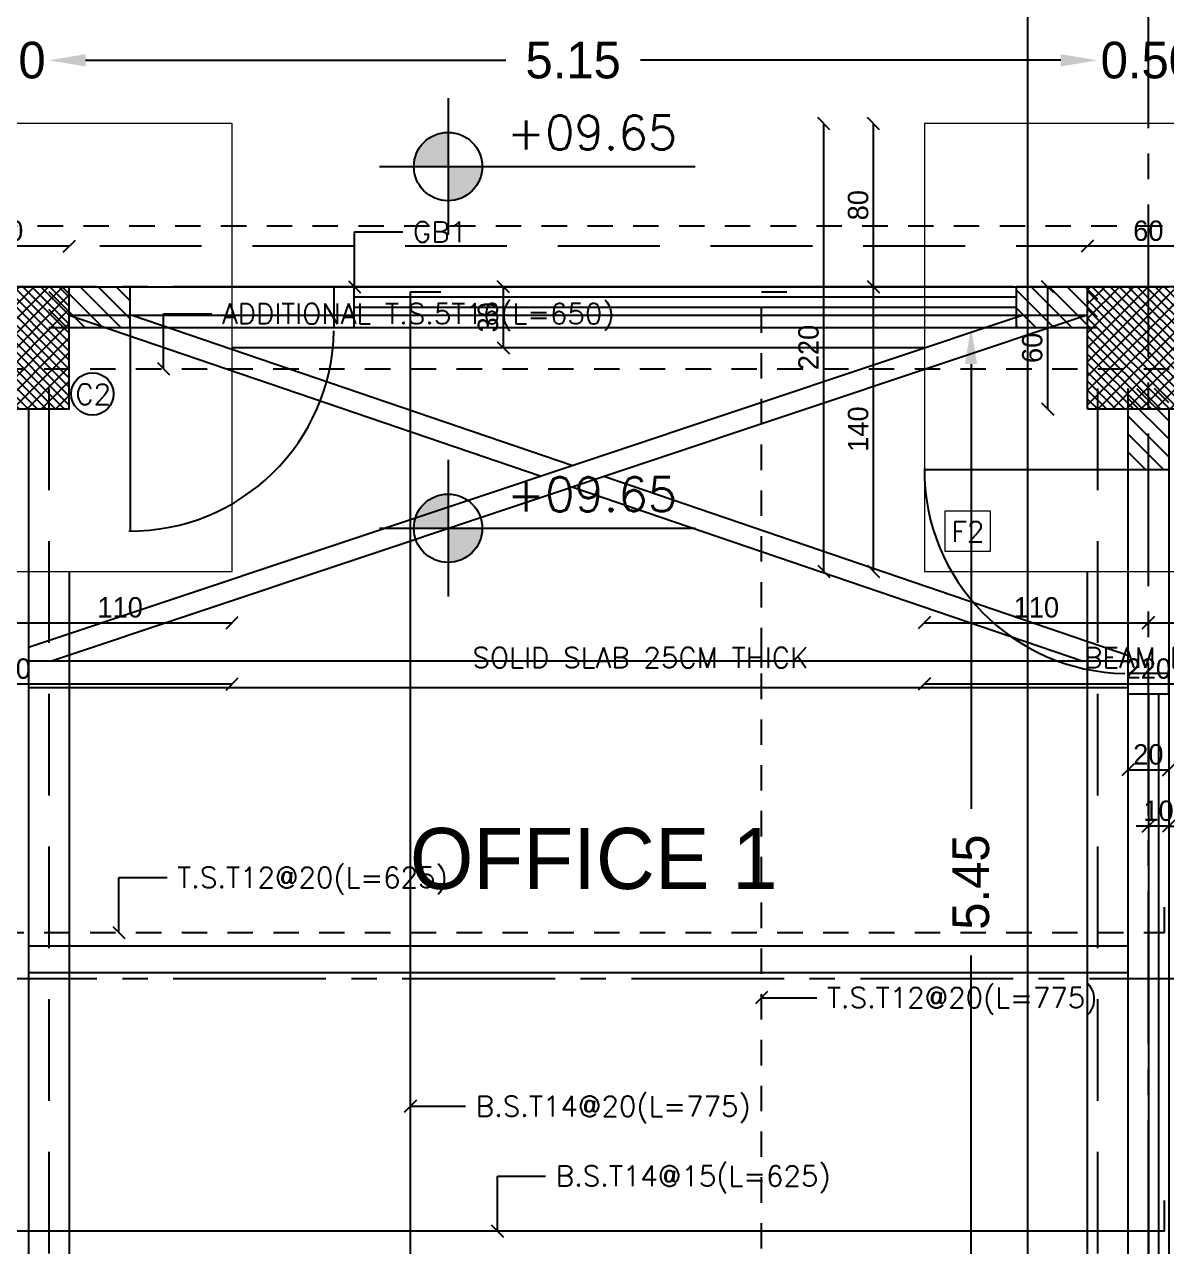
# Model space of a CAD drawing. Header units: metres. Extents: x -353217 to -351774, y -68080 to -67552.
# Drawn here: x -352357.73 to -352352.12, y -67870.43 to -67864.43 of the extents above; entities that cross this region are included whole.
import ezdxf

# ---------------------------------------------------------------- set-up
doc = ezdxf.new("R2010")
doc.units = ezdxf.units.M
doc.header["$MEASUREMENT"] = 0
doc.header["$PDMODE"] = 2
doc.header["$PDSIZE"] = -0.6
for name, pattern in [('CENTER2', [1.125, 0.75, -0.125, 0.125, -0.125]), ('DASHED', [0.75, 0.5, -0.25]), ('HIDDEN2', [0.1875, 0.125, -0.0625])]:
    doc.linetypes.add(name, pattern=pattern)
for name, color, linetype in [('A-dim', 4, 'Continuous'), ('A-HATCH', 9, 'Continuous'), ('A-levels', 4, 'Continuous'), ('A-TEXT', 6, 'Continuous'), ('A-walls', 5, 'Continuous'), ('axe', 9, 'HIDDEN2'), ('gate', 4, 'Continuous'), ('proj', 2, 'DASHED'), ('Str-Axes', 8, 'Continuous'), ('str-columns', 3, 'Continuous'), ('str-frame', 1, 'Continuous'), ('str-ground-beams', 3, 'Continuous'), ('str-slab', 5, 'Continuous')]:
    doc.layers.add(name, color=color, linetype=linetype)
doc.layers.add('str-footings', color=5, linetype='Continuous', lineweight=5)
doc.styles.add('ROMANS', font='romans', dxfattribs={"height": 0.4})
doc.dimstyles.get("Standard").update_dxf_attribs({"dimtxt": 0.18, "dimasz": 0.18, "dimexe": 0.18, "dimexo": 0.0625, "dimgap": 0.09, "dimtad": 0, "dimzin": 0, "dimdsep": 46, "dimtxsty": 'Standard', "dimcen": 0.09, "dimse1": 1, "dimse2": 1, "dimadec": 0, "dimazin": 0, "dimtfac": 1, "dimtix": 1, "dimtofl": 0, "dimtmove": 0, "dimatfit": 3, "dimfxl": 1, "dimtolj": 1, "dimtzin": 0, "dimarcsym": 0})
doc.dimstyles.new('structure', dxfattribs={"dimtxt": 0.1, "dimasz": 0.06, "dimexe": 0.18, "dimexo": 1, "dimgap": 0.025, "dimtad": 1, "dimdec": 1, "dimlfac": 100, "dimrnd": 0.5, "dimdsep": 46, "dimtxsty": 'Standard', "dimblk1": 'OBLIQUE', "dimblk2": 'OBLIQUE', "dimsah": 1, "dimcen": 0.009, "dimse1": 1, "dimse2": 1, "dimclrd": 4, "dimclre": 9, "dimclrt": 1, "dimadec": 0, "dimazin": 0, "dimtfac": 0.066667, "dimtdec": 1, "dimtix": 1, "dimtmove": 2, "dimatfit": 3, "dimldrblk": 'OBLIQUE', "dimfxl": 0.18, "dimtolj": 1, "dimarcsym": 0})

# ---------------------------------------------------------------- blocks, each defined once
blk = doc.blocks.new('planlev')
h = blk.add_hatch(color=256)
h.paths.add_polyline_path([(0, 0.2, 0.414214), (-0.2, 0), (0, 0)])
h.paths.add_polyline_path([(0.2, 0), (0, 0), (0, -0.2, 0.414214)])
for p, q in [((0, 0.4), (0, -0.4)), ((-0.4, 0), (1.4446, 0))]:
    blk.add_line(p, q)
blk.add_circle((0, 0), 0.2)
at = {"style": 'ROMANS'}
for tag, p in [('LEVEL-NOTATION', (0.3451, 0.0986)), ('FINISH', (0.3451, -0.3014))]:
    blk.add_attdef(tag, p, '', height=0.2, dxfattribs=at)
blk = doc.blocks.new('*D432')
at = {"layer": 'A-dim', "color": 0, "lineweight": -2, "transparency": 16777216}
for p, q in [((-352358.2919, -67864.6036), (-352358.4719, -67864.6036)), ((-352357.4319, -67864.6036), (-352357.2519, -67864.6036))]:
    blk.add_line(p, q, dxfattribs=at)
at = {"layer": 'A-dim', "color": 0, "transparency": 16777216}
for points in [[(-352358.2919, -67864.5736), (-352358.2919, -67864.6336), (-352358.1119, -67864.6036)], [(-352357.4319, -67864.5736), (-352357.4319, -67864.6336), (-352357.6119, -67864.6036)]]:
    blk.add_solid(points, dxfattribs=at)
at = {"layer": 'Defpoints', "color": 0, "transparency": 16777216}
for p in [(-352357.6119, -67864.6036), (-352358.1119, -67865.7164), (-352357.6119, -67865.7164)]:
    blk.add_point(p, dxfattribs=at)
at = {"layer": 'A-dim', "color": 0, "transparency": 16777216, "insert": (-352357.8619, -67864.6036), "char_height": 0.18, "attachment_point": 5}
blk.add_mtext('\\A1;0.50', dxfattribs=at)
blk = doc.blocks.new('*D433')
at = {"layer": 'A-dim', "color": 0, "lineweight": -2, "transparency": 16777216}
for p, q in [((-352357.4319, -67864.6036), (-352355.3669, -67864.6036)), ((-352352.6419, -67864.6036), (-352354.7069, -67864.6036))]:
    blk.add_line(p, q, dxfattribs=at)
at = {"layer": 'A-dim', "color": 0, "transparency": 16777216}
for points in [[(-352357.4319, -67864.5736), (-352357.4319, -67864.6336), (-352357.6119, -67864.6036)], [(-352352.6419, -67864.5736), (-352352.6419, -67864.6336), (-352352.4619, -67864.6036)]]:
    blk.add_solid(points, dxfattribs=at)
at = {"layer": 'Defpoints', "color": 0, "transparency": 16777216}
for p in [(-352352.4619, -67864.6036), (-352357.6119, -67865.7164), (-352352.4619, -67865.7164)]:
    blk.add_point(p, dxfattribs=at)
at = {"layer": 'A-dim', "color": 0, "transparency": 16777216, "insert": (-352355.0369, -67864.6036), "char_height": 0.18, "attachment_point": 5}
blk.add_mtext('\\A1;5.15', dxfattribs=at)
blk = doc.blocks.new('*D434')
at = {"layer": 'A-dim', "color": 0, "lineweight": -2, "transparency": 16777216}
for p, q in [((-352352.6419, -67864.6036), (-352352.8219, -67864.6036)), ((-352351.7819, -67864.6036), (-352351.6019, -67864.6036))]:
    blk.add_line(p, q, dxfattribs=at)
at = {"layer": 'A-dim', "color": 0, "transparency": 16777216}
for points in [[(-352352.6419, -67864.5736), (-352352.6419, -67864.6336), (-352352.4619, -67864.6036)], [(-352351.7819, -67864.5736), (-352351.7819, -67864.6336), (-352351.9619, -67864.6036)]]:
    blk.add_solid(points, dxfattribs=at)
at = {"layer": 'Defpoints', "color": 0, "transparency": 16777216}
for p in [(-352351.9619, -67864.6036), (-352352.4619, -67865.7164), (-352351.9619, -67865.7164)]:
    blk.add_point(p, dxfattribs=at)
at = {"layer": 'A-dim', "color": 0, "transparency": 16777216, "insert": (-352352.2119, -67864.6036), "char_height": 0.18, "attachment_point": 5}
blk.add_mtext('\\A1;0.50', dxfattribs=at)
blk = doc.blocks.new('*D450')
at = {"layer": 'A-dim', "color": 0, "lineweight": -2, "transparency": 16777216}
for p, q in [((-352353.0828, -67866.0964), (-352353.0828, -67868.2814)), ((-352353.0828, -67871.1864), (-352353.0828, -67869.0014))]:
    blk.add_line(p, q, dxfattribs=at)
at = {"layer": 'A-dim', "color": 0, "transparency": 16777216}
for points in [[(-352353.1128, -67866.0964), (-352353.0528, -67866.0964), (-352353.0828, -67865.9164)], [(-352353.1128, -67871.1864), (-352353.0528, -67871.1864), (-352353.0828, -67871.3664)]]:
    blk.add_solid(points, dxfattribs=at)
at = {"layer": 'Defpoints', "color": 0, "transparency": 16777216}
for p in [(-352352.4619, -67865.9164), (-352353.0828, -67871.3664), (-352352.3119, -67871.3664)]:
    blk.add_point(p, dxfattribs=at)
at = {"layer": 'A-dim', "color": 0, "transparency": 16777216, "insert": (-352353.0828, -67868.6414), "char_height": 0.18, "attachment_point": 5, "rotation": 90}
blk.add_mtext('\\A1;5.45', dxfattribs=at)
blk = doc.blocks.new('_Oblique')
at = {"color": 0, "linetype": 'ByBlock', "lineweight": -2}
blk.add_line((-0.5, -0.5), (0.5, 0.5), dxfattribs=at)
blk = doc.blocks.new('*D608')
at = {"layer": 'Defpoints', "color": 0, "transparency": 16777216}
for p in [(-352355.38, -67865.7164), (-352355.38, -67866.0164), (-352355.38, -67866.0164)]:
    blk.add_point(p, dxfattribs=at)
at = {"layer": 'str-ground-beams', "color": 4, "lineweight": -2, "transparency": 16777216}
blk.add_line((-352355.38, -67865.7164), (-352355.38, -67866.0164), dxfattribs=at)
at = {"layer": 'str-ground-beams', "color": 4, "lineweight": -2, "transparency": 16777216, "xscale": 0.06, "yscale": 0.06, "zscale": 0.06}
for p, rotation in [((-352355.38, -67865.7164), 90), ((-352355.38, -67866.0164), 270)]:
    blk.add_blockref('_Oblique', p, dxfattribs=dict(at, rotation=rotation))
at = {"layer": 'str-ground-beams', "color": 1, "transparency": 16777216, "insert": (-352355.455, -67865.8664), "char_height": 0.1, "attachment_point": 5, "rotation": 90}
blk.add_mtext('\\A1;30', dxfattribs=at)
blk = doc.blocks.new('*D653')
at = {"layer": 'Defpoints', "color": 0, "transparency": 16777216}
for p in [(-352352.5119, -67865.5165), (-352352.5119, -67865.7164), (-352351.9119, -67865.7164)]:
    blk.add_point(p, dxfattribs=at)
at = {"layer": 'str-columns', "color": 4, "lineweight": -2, "transparency": 16777216}
blk.add_line((-352351.9119, -67865.5165), (-352352.5119, -67865.5165), dxfattribs=at)
at = {"layer": 'str-columns', "color": 4, "lineweight": -2, "transparency": 16777216, "xscale": 0.06, "yscale": 0.06, "zscale": 0.06, "rotation": 180}
blk.add_blockref('_Oblique', (-352352.5119, -67865.5165), dxfattribs=at)
at = {"layer": 'str-columns', "color": 4, "lineweight": -2, "transparency": 16777216, "xscale": 0.06, "yscale": 0.06, "zscale": 0.06}
blk.add_blockref('_Oblique', (-352351.9119, -67865.5165), dxfattribs=at)
at = {"layer": 'str-columns', "color": 1, "transparency": 16777216, "insert": (-352352.2119, -67865.4415), "char_height": 0.1, "attachment_point": 5}
blk.add_mtext('\\A1;60', dxfattribs=at)
blk = doc.blocks.new('*D654')
at = {"layer": 'Defpoints', "color": 0, "transparency": 16777216}
for p in [(-352352.5119, -67865.7164), (-352352.7067, -67866.3164), (-352352.5119, -67866.3164)]:
    blk.add_point(p, dxfattribs=at)
at = {"layer": 'str-columns', "color": 4, "lineweight": -2, "transparency": 16777216}
blk.add_line((-352352.7067, -67865.7164), (-352352.7067, -67866.3164), dxfattribs=at)
at = {"layer": 'str-columns', "color": 4, "lineweight": -2, "transparency": 16777216, "xscale": 0.06, "yscale": 0.06, "zscale": 0.06}
for p, rotation in [((-352352.7067, -67865.7164), 90), ((-352352.7067, -67866.3164), 270)]:
    blk.add_blockref('_Oblique', p, dxfattribs=dict(at, rotation=rotation))
at = {"layer": 'str-columns', "color": 1, "transparency": 16777216, "insert": (-352352.7817, -67866.0164), "char_height": 0.1, "attachment_point": 5, "rotation": 90}
blk.add_mtext('\\A1;60', dxfattribs=at)
blk = doc.blocks.new('*D651')
at = {"layer": 'Defpoints', "color": 0, "transparency": 16777216}
for p in [(-352358.1119, -67865.5165), (-352358.1119, -67865.7164), (-352357.5119, -67865.7164)]:
    blk.add_point(p, dxfattribs=at)
at = {"layer": 'str-columns', "color": 4, "lineweight": -2, "transparency": 16777216}
blk.add_line((-352357.5119, -67865.5165), (-352358.1119, -67865.5165), dxfattribs=at)
at = {"layer": 'str-columns', "color": 4, "lineweight": -2, "transparency": 16777216, "xscale": 0.06, "yscale": 0.06, "zscale": 0.06, "rotation": 180}
blk.add_blockref('_Oblique', (-352358.1119, -67865.5165), dxfattribs=at)
at = {"layer": 'str-columns', "color": 4, "lineweight": -2, "transparency": 16777216, "xscale": 0.06, "yscale": 0.06, "zscale": 0.06}
blk.add_blockref('_Oblique', (-352357.5119, -67865.5165), dxfattribs=at)
at = {"layer": 'str-columns', "color": 1, "transparency": 16777216, "insert": (-352357.8119, -67865.4415), "char_height": 0.1, "attachment_point": 5}
blk.add_mtext('\\A1;60', dxfattribs=at)
blk = doc.blocks.new('*D735')
at = {"layer": 'Defpoints', "color": 0, "transparency": 16777216}
for p in [(-352353.5619, -67865.7164), (-352353.3119, -67865.7164), (-352353.3119, -67867.1146)]:
    blk.add_point(p, dxfattribs=at)
at = {"layer": 'str-footings', "color": 4, "lineweight": -2, "transparency": 16777216}
blk.add_line((-352353.5619, -67867.1146), (-352353.5619, -67865.7164), dxfattribs=at)
at = {"layer": 'str-footings', "color": 4, "lineweight": -2, "transparency": 16777216, "xscale": 0.06, "yscale": 0.06, "zscale": 0.06}
for p, rotation in [((-352353.5619, -67865.7164), 90), ((-352353.5619, -67867.1146), 270)]:
    blk.add_blockref('_Oblique', p, dxfattribs=dict(at, rotation=rotation))
at = {"layer": 'str-footings', "color": 1, "transparency": 16777216, "insert": (-352353.6369, -67866.4155), "char_height": 0.1, "attachment_point": 5, "rotation": 90}
blk.add_mtext('\\A1;140', dxfattribs=at)
blk = doc.blocks.new('*D736')
at = {"layer": 'Defpoints', "color": 0, "transparency": 16777216}
for p in [(-352352.2119, -67867.1146), (-352351.1119, -67867.1146), (-352351.1119, -67867.367)]:
    blk.add_point(p, dxfattribs=at)
at = {"layer": 'str-footings', "color": 4, "lineweight": -2, "transparency": 16777216}
blk.add_line((-352352.2119, -67867.367), (-352351.1119, -67867.367), dxfattribs=at)
at = {"layer": 'str-footings', "color": 4, "lineweight": -2, "transparency": 16777216, "xscale": 0.06, "yscale": 0.06, "zscale": 0.06, "rotation": 180}
blk.add_blockref('_Oblique', (-352352.2119, -67867.367), dxfattribs=at)
at = {"layer": 'str-footings', "color": 4, "lineweight": -2, "transparency": 16777216, "xscale": 0.06, "yscale": 0.06, "zscale": 0.06}
blk.add_blockref('_Oblique', (-352351.1119, -67867.367), dxfattribs=at)
at = {"layer": 'str-footings', "color": 1, "transparency": 16777216, "insert": (-352351.6619, -67867.292), "char_height": 0.1, "attachment_point": 5}
blk.add_mtext('\\A1;110', dxfattribs=at)
blk = doc.blocks.new('*D737')
at = {"layer": 'Defpoints', "color": 0, "transparency": 16777216}
for p in [(-352353.5619, -67864.9146), (-352353.3119, -67864.9146), (-352353.3119, -67865.7164)]:
    blk.add_point(p, dxfattribs=at)
at = {"layer": 'str-footings', "color": 4, "lineweight": -2, "transparency": 16777216}
blk.add_line((-352353.5619, -67865.7164), (-352353.5619, -67864.9146), dxfattribs=at)
at = {"layer": 'str-footings', "color": 4, "lineweight": -2, "transparency": 16777216, "xscale": 0.06, "yscale": 0.06, "zscale": 0.06}
for p, rotation in [((-352353.5619, -67864.9146), 90), ((-352353.5619, -67865.7164), 270)]:
    blk.add_blockref('_Oblique', p, dxfattribs=dict(at, rotation=rotation))
at = {"layer": 'str-footings', "color": 1, "transparency": 16777216, "insert": (-352353.6369, -67865.3155), "char_height": 0.1, "attachment_point": 5, "rotation": 90}
blk.add_mtext('\\A1;80', dxfattribs=at)
blk = doc.blocks.new('*D738')
at = {"layer": 'Defpoints', "color": 0, "transparency": 16777216}
for p in [(-352353.3119, -67867.1146), (-352352.2119, -67867.1146), (-352352.2119, -67867.367)]:
    blk.add_point(p, dxfattribs=at)
at = {"layer": 'str-footings', "color": 4, "lineweight": -2, "transparency": 16777216}
blk.add_line((-352353.3119, -67867.367), (-352352.2119, -67867.367), dxfattribs=at)
at = {"layer": 'str-footings', "color": 4, "lineweight": -2, "transparency": 16777216, "xscale": 0.06, "yscale": 0.06, "zscale": 0.06, "rotation": 180}
blk.add_blockref('_Oblique', (-352353.3119, -67867.367), dxfattribs=at)
at = {"layer": 'str-footings', "color": 4, "lineweight": -2, "transparency": 16777216, "xscale": 0.06, "yscale": 0.06, "zscale": 0.06}
blk.add_blockref('_Oblique', (-352352.2119, -67867.367), dxfattribs=at)
at = {"layer": 'str-footings', "color": 1, "transparency": 16777216, "insert": (-352352.7619, -67867.292), "char_height": 0.1, "attachment_point": 5}
blk.add_mtext('\\A1;110', dxfattribs=at)
blk = doc.blocks.new('*D739')
at = {"layer": 'Defpoints', "color": 0, "transparency": 16777216}
for p in [(-352353.3119, -67867.1146), (-352351.1119, -67867.1146), (-352351.1119, -67867.6678)]:
    blk.add_point(p, dxfattribs=at)
at = {"layer": 'str-footings', "color": 4, "lineweight": -2, "transparency": 16777216}
blk.add_line((-352353.3119, -67867.6678), (-352351.1119, -67867.6678), dxfattribs=at)
at = {"layer": 'str-footings', "color": 4, "lineweight": -2, "transparency": 16777216, "xscale": 0.06, "yscale": 0.06, "zscale": 0.06, "rotation": 180}
blk.add_blockref('_Oblique', (-352353.3119, -67867.6678), dxfattribs=at)
at = {"layer": 'str-footings', "color": 4, "lineweight": -2, "transparency": 16777216, "xscale": 0.06, "yscale": 0.06, "zscale": 0.06}
blk.add_blockref('_Oblique', (-352351.1119, -67867.6678), dxfattribs=at)
at = {"layer": 'str-footings', "color": 1, "transparency": 16777216, "insert": (-352352.2119, -67867.5928), "char_height": 0.1, "attachment_point": 5}
blk.add_mtext('\\A1;220', dxfattribs=at)
blk = doc.blocks.new('*D740')
at = {"layer": 'Defpoints', "color": 0, "transparency": 16777216}
for p in [(-352353.8055, -67864.9146), (-352353.3119, -67864.9146), (-352353.3119, -67867.1146)]:
    blk.add_point(p, dxfattribs=at)
at = {"layer": 'str-footings', "color": 4, "lineweight": -2, "transparency": 16777216}
blk.add_line((-352353.8055, -67867.1146), (-352353.8055, -67864.9146), dxfattribs=at)
at = {"layer": 'str-footings', "color": 4, "lineweight": -2, "transparency": 16777216, "xscale": 0.06, "yscale": 0.06, "zscale": 0.06}
for p, rotation in [((-352353.8055, -67864.9146), 90), ((-352353.8055, -67867.1146), 270)]:
    blk.add_blockref('_Oblique', p, dxfattribs=dict(at, rotation=rotation))
at = {"layer": 'str-footings', "color": 1, "transparency": 16777216, "insert": (-352353.8805, -67866.0146), "char_height": 0.1, "attachment_point": 5, "rotation": 90}
blk.add_mtext('\\A1;220', dxfattribs=at)
blk = doc.blocks.new('*D742')
at = {"layer": 'Defpoints', "color": 0, "transparency": 16777216}
for p in [(-352357.8119, -67867.1146), (-352356.7119, -67867.1146), (-352356.7119, -67867.367)]:
    blk.add_point(p, dxfattribs=at)
at = {"layer": 'str-footings', "color": 4, "lineweight": -2, "transparency": 16777216}
blk.add_line((-352357.8119, -67867.367), (-352356.7119, -67867.367), dxfattribs=at)
at = {"layer": 'str-footings', "color": 4, "lineweight": -2, "transparency": 16777216, "xscale": 0.06, "yscale": 0.06, "zscale": 0.06, "rotation": 180}
blk.add_blockref('_Oblique', (-352357.8119, -67867.367), dxfattribs=at)
at = {"layer": 'str-footings', "color": 4, "lineweight": -2, "transparency": 16777216, "xscale": 0.06, "yscale": 0.06, "zscale": 0.06}
blk.add_blockref('_Oblique', (-352356.7119, -67867.367), dxfattribs=at)
at = {"layer": 'str-footings', "color": 1, "transparency": 16777216, "insert": (-352357.2619, -67867.292), "char_height": 0.1, "attachment_point": 5}
blk.add_mtext('\\A1;110', dxfattribs=at)
blk = doc.blocks.new('*D745')
at = {"layer": 'Defpoints', "color": 0, "transparency": 16777216}
for p in [(-352358.9119, -67867.1146), (-352356.7119, -67867.1146), (-352356.7119, -67867.6678)]:
    blk.add_point(p, dxfattribs=at)
at = {"layer": 'str-footings', "color": 4, "lineweight": -2, "transparency": 16777216}
blk.add_line((-352358.9119, -67867.6678), (-352356.7119, -67867.6678), dxfattribs=at)
at = {"layer": 'str-footings', "color": 4, "lineweight": -2, "transparency": 16777216, "xscale": 0.06, "yscale": 0.06, "zscale": 0.06, "rotation": 180}
blk.add_blockref('_Oblique', (-352358.9119, -67867.6678), dxfattribs=at)
at = {"layer": 'str-footings', "color": 4, "lineweight": -2, "transparency": 16777216, "xscale": 0.06, "yscale": 0.06, "zscale": 0.06}
blk.add_blockref('_Oblique', (-352356.7119, -67867.6678), dxfattribs=at)
at = {"layer": 'str-footings', "color": 1, "transparency": 16777216, "insert": (-352357.8119, -67867.5928), "char_height": 0.1, "attachment_point": 5}
blk.add_mtext('\\A1;220', dxfattribs=at)
blk = doc.blocks.new('*D751')
at = {"layer": 'Defpoints', "color": 0, "transparency": 16777216}
for p in [(-352352.3119, -67868.0895), (-352352.1119, -67868.0895), (-352352.1119, -67868.0895)]:
    blk.add_point(p, dxfattribs=at)
at = {"layer": 'str-slab', "color": 4, "lineweight": -2, "transparency": 16777216}
blk.add_line((-352352.3119, -67868.0895), (-352352.1119, -67868.0895), dxfattribs=at)
at = {"layer": 'str-slab', "color": 4, "lineweight": -2, "transparency": 16777216, "xscale": 0.06, "yscale": 0.06, "zscale": 0.06, "rotation": 180}
blk.add_blockref('_Oblique', (-352352.3119, -67868.0895), dxfattribs=at)
at = {"layer": 'str-slab', "color": 4, "lineweight": -2, "transparency": 16777216, "xscale": 0.06, "yscale": 0.06, "zscale": 0.06}
blk.add_blockref('_Oblique', (-352352.1119, -67868.0895), dxfattribs=at)
at = {"layer": 'str-slab', "color": 1, "transparency": 16777216, "insert": (-352352.2119, -67868.0145), "char_height": 0.1, "attachment_point": 5}
blk.add_mtext('\\A1;20', dxfattribs=at)
blk = doc.blocks.new('*D752')
at = {"layer": 'Defpoints', "color": 0, "transparency": 16777216}
for p in [(-352352.2119, -67868.3665), (-352352.2119, -67868.3665), (-352352.1119, -67868.3665)]:
    blk.add_point(p, dxfattribs=at)
at = {"layer": 'str-slab', "color": 4, "lineweight": -2, "transparency": 16777216}
for p, q in [((-352352.2119, -67868.3665), (-352352.2719, -67868.3665)), ((-352352.1119, -67868.3665), (-352352.2119, -67868.3665)), ((-352352.1119, -67868.3665), (-352352.0519, -67868.3665))]:
    blk.add_line(p, q, dxfattribs=at)
at = {"layer": 'str-slab', "color": 4, "lineweight": -2, "transparency": 16777216, "xscale": 0.06, "yscale": 0.06, "zscale": 0.06}
blk.add_blockref('_Oblique', (-352352.2119, -67868.3665), dxfattribs=at)
at = {"layer": 'str-slab', "color": 4, "lineweight": -2, "transparency": 16777216, "xscale": 0.06, "yscale": 0.06, "zscale": 0.06, "rotation": 180}
blk.add_blockref('_Oblique', (-352352.1119, -67868.3665), dxfattribs=at)
at = {"layer": 'str-slab', "color": 1, "transparency": 16777216, "insert": (-352352.1619, -67868.2915), "char_height": 0.1, "attachment_point": 5}
blk.add_mtext('\\A1;10', dxfattribs=at)

msp = doc.modelspace()

# ---------------------------------------------------------------- hatches: boundary and pattern name
at = {"layer": 'A-HATCH'}
h = msp.add_hatch(dxfattribs=at)
h.set_pattern_fill('LINE', color=256, scale=0.25, angle=315, style=0)
h.set_pattern_definition([(315, (-352358.111867, -67866.316397), (0.0220971, 0.0220971), [])])
h.paths.add_polyline_path([(-352357.5118675, -67865.7163974), (-352358.1118675, -67865.7163974), (-352358.1118675, -67866.3163974), (-352357.5118675, -67866.3163974)])
h = msp.add_hatch(dxfattribs=at)
h.set_pattern_fill('LINE', color=256, scale=0.5, angle=315, style=0)
h.set_pattern_definition([(315, (-352357.61187, -67865.9164), (0.044194, 0.044194), [])])
h.paths.add_polyline_path([(-352357.2118675, -67865.7163974), (-352357.6118675, -67865.7163974), (-352357.6118675, -67865.9163974), (-352357.2118675, -67865.9163974)])
h = msp.add_hatch(dxfattribs=at)
h.set_pattern_fill('LINE', color=256, scale=0.5, angle=315, style=0)
h.set_pattern_definition([(315, (-352352.941335, -67865.9164), (0.044194, 0.044194), [])])
h.paths.add_polyline_path([(-352352.4618675, -67865.7163974), (-352352.8618675, -67865.7163974), (-352352.8618675, -67865.9163974), (-352352.4618675, -67865.9163974)])
h = msp.add_hatch(dxfattribs=at)
h.set_pattern_fill('LINE', color=256, scale=0.25, angle=315, style=0)
h.set_pattern_definition([(315, (-352352.461867, -67866.316397), (0.0220971, 0.0220971), [])])
h.paths.add_polyline_path([(-352351.9118675, -67865.7163974), (-352352.5118675, -67865.7163974), (-352352.5118675, -67866.3163974), (-352351.9118675, -67866.3163974)])
h = msp.add_hatch(dxfattribs=at)
h.set_pattern_fill('LINE', color=256, scale=0.5, angle=315, style=0)
h.set_pattern_definition([(315, (-352352.31187, -67866.6164), (0.044194, 0.044194), [])])
h.paths.add_polyline_path([(-352352.1118675, -67866.2163974), (-352352.3118675, -67866.2163974), (-352352.3118675, -67866.6163974), (-352352.1118675, -67866.6163974)])
at = {"layer": 'str-columns'}
h = msp.add_hatch(dxfattribs=at)
h.set_pattern_fill('ANSI31', color=8, scale=0.4)
h.set_pattern_definition([(45, (0, 0), (-0.035355339059, 0.035355339059), [])])
h.paths.add_polyline_path([(-352358.1118675, -67866.3163974), (-352357.5118675, -67866.3163974), (-352357.5118675, -67865.7163974), (-352358.1118675, -67865.7163974)])
h = msp.add_hatch(dxfattribs=at)
h.set_pattern_fill('ANSI31', color=8, scale=0.4)
h.set_pattern_definition([(45, (-22.6, 0), (-0.035355339059, 0.035355339059), [])])
h.paths.add_polyline_path([(-352352.5118675, -67866.3163974), (-352351.9118675, -67866.3163974), (-352351.9118675, -67865.7163974), (-352352.5118675, -67865.7163974)])

# ---------------------------------------------------------------- linework, layer by layer
at = {"layer": 'A-walls'}
for p, q in [((-352352.8050145, -67862.6765067), (-352352.8050145, -67885.2730812)), ((-352357.2118675, -67865.9163974), (-352357.2118675, -67865.7163974)), ((-352352.4618675, -67865.7163974), (-352352.8618675, -67865.7163974)), ((-352352.8618675, -67865.7163974), (-352352.8618675, -67865.9163974)), ((-352352.8618675, -67865.9163974), (-352352.4618675, -67865.9163974)), ((-352352.3118675, -67866.2163974), (-352352.3118675, -67866.6163974)), ((-352352.1118675, -67866.6163974), (-352352.3118675, -67866.6163974))]:
    msp.add_line(p, q, dxfattribs=at)
for points in [[(-352357.6118675, -67865.7163974), (-352357.2118675, -67865.7163974)], [(-352357.6118675, -67865.9163974), (-352357.2118675, -67865.9163974)], [(-352357.6118675, -67865.9163974), (-352357.2118675, -67865.9163974)]]:
    msp.add_lwpolyline(points, dxfattribs=at)
at = {"layer": 'axe'}
msp.add_lwpolyline([(-352365.7270583, -67864.0542222), (-352359.9170014, -67865.4163974), (-352335.63895, -67865.4163974), (-352300.2714271, -67857.1244366)], dxfattribs=at)
at = {"layer": 'gate'}
for p, q in [((-352356.1118675, -67865.7663974), (-352352.8618675, -67865.7663974)), ((-352356.1118675, -67865.8163974), (-352352.8618675, -67865.8163974)), ((-352357.2118675, -67865.9163974), (-352357.2118675, -67866.9163974)), ((-352357.2118675, -67865.9163974), (-352356.2118675, -67865.9163974)), ((-352352.3118675, -67866.6163974), (-352353.3118675, -67866.6163974)), ((-352352.3118675, -67866.6163974), (-352352.3118675, -67867.6163974)), ((-352352.2118675, -67867.7163974), (-352352.2118675, -67870.9663974)), ((-352352.1618675, -67867.7163974), (-352352.1618675, -67870.9663974))]:
    msp.add_line(p, q, dxfattribs=at)
for points in [[(-352357.2118675, -67865.7163974), (-352356.2118675, -67865.7163974)], [(-352356.1118675, -67865.7163974), (-352352.8618675, -67865.7163974)], [(-352356.1118675, -67865.9163974), (-352352.8618675, -67865.9163974)], [(-352352.3118675, -67867.7163974), (-352352.3118675, -67870.9663974)]]:
    msp.add_lwpolyline(points, dxfattribs=at)
for points in [[(-352356.2118675, -67865.9163974), (-352356.1118675, -67865.9163974), (-352356.1118675, -67865.7163974), (-352356.2118675, -67865.7163974)], [(-352352.3118675, -67867.6163974), (-352352.3118675, -67867.7163974), (-352352.1118675, -67867.7163974), (-352352.1118675, -67867.6163974)]]:
    msp.add_lwpolyline(points, close=True, dxfattribs=at)
for centre, start, end in [((-352357.2118675, -67865.9163974), 269.54875641, 359.07876991), ((-352352.3118675, -67866.6163974), 179.54875641, 269.07876991)]:
    msp.add_arc(centre, 1, start, end, dxfattribs=at)
at = {"layer": 'proj'}
for p, q in [((-352357.6118675, -67866.2163974), (-352357.6118675, -67880.2163974)), ((-352352.4618675, -67866.2163974), (-352352.4618675, -67880.2163974))]:
    msp.add_line(p, q, dxfattribs=at)
msp.add_lwpolyline([(-352358.3118675, -67880.9163974), (-352317.8618675, -67880.9163974), (-352317.8618675, -67865.5163974), (-352358.3118675, -67865.5163974)], close=True, dxfattribs=at)
at = {"layer": 'Str-Axes', "linetype": 'CENTER2'}
for p, q in [((-352352.2118675, -67882.9372075), (-352352.2118675, -67863.9839935)), ((-352314.6259956, -67865.7163974), (-352359.995448, -67865.7163974)), ((-352314.6259956, -67869.1163974), (-352359.995448, -67869.1163974))]:
    msp.add_line(p, q, dxfattribs=at)
at = {"layer": 'str-columns'}
for points in [[(-352358.1118675, -67866.3163974), (-352357.5118675, -67866.3163974), (-352357.5118675, -67865.7163974), (-352358.1118675, -67865.7163974)], [(-352352.5118675, -67866.3163974), (-352351.9118675, -67866.3163974), (-352351.9118675, -67865.7163974), (-352352.5118675, -67865.7163974)]]:
    msp.add_lwpolyline(points, close=True, dxfattribs=at)
at = {"layer": 'str-columns', "color": 1}
msp.add_circle((-352357.3981493, -67866.2427297), 0.1041644, dxfattribs=at)
at = {"layer": 'str-footings'}
for points in [[(-352358.9118675, -67867.1146079), (-352356.7118675, -67867.1146079), (-352356.7118675, -67864.9146079), (-352358.9118675, -67864.9146079)], [(-352353.3118675, -67867.1146079), (-352351.1118675, -67867.1146079), (-352351.1118675, -67864.9146079), (-352353.3118675, -67864.9146079)]]:
    msp.add_lwpolyline(points, close=True, dxfattribs=at)
at = {"layer": 'str-footings', "color": 2}
msp.add_lwpolyline([(-352352.9873835, -67866.8184701), (-352353.2118675, -67866.8184701), (-352353.2118675, -67867.0146079), (-352352.9873835, -67867.0146079)], close=True, dxfattribs=at)
at = {"layer": 'str-frame'}
for p, q in [((-352357.5118675, -67865.7163974), (-352352.5118675, -67865.7163974)), ((-352352.8274086, -67865.8563974), (-352357.7118675, -67867.4884882)), ((-352352.5118675, -67865.8563974), (-352357.5995622, -67867.5563974)), ((-352357.5118675, -67865.8563974), (-352352.5118675, -67865.8563974)), ((-352357.5118675, -67865.8563974), (-352355.1946381, -67866.6473823)), ((-352357.2023152, -67865.8563974), (-352355.0382099, -67866.5951135)), ((-352357.7118675, -67866.3163974), (-352357.7118675, -67880.1163974)), ((-352352.3118675, -67866.3163974), (-352352.3118675, -67880.1163974)), ((-352354.8821233, -67866.6483936), (-352352.3118675, -67867.525749)), ((-352355.0385515, -67866.7006624), (-352352.5316337, -67867.5563974)), ((-352352.3118675, -67867.5563974), (-352357.7118675, -67867.5563974)), ((-352352.3118675, -67867.6863974), (-352357.7118675, -67867.6863974)), ((-352352.3118675, -67868.9563974), (-352357.7118675, -67868.9563974)), ((-352352.3118675, -67869.0863974), (-352357.7118675, -67869.0863974)), ((-352352.3118675, -67870.3563974), (-352357.7118675, -67870.3563974))]:
    msp.add_line(p, q, dxfattribs=at)
at = {"layer": 'str-ground-beams'}
for p, q in [((-352353.3118675, -67865.7163974), (-352356.7118675, -67865.7163974)), ((-352353.3118675, -67866.0163974), (-352356.7118675, -67866.0163974)), ((-352357.5118675, -67867.1146079), (-352357.5118675, -67879.3146079)), ((-352352.5118675, -67867.1146079), (-352352.5118675, -67879.3146079))]:
    msp.add_line(p, q, dxfattribs=at)
at = {"layer": 'str-slab'}
msp.add_line((-352352.3118675, -67866.3163974), (-352352.3118675, -67872.5663974), dxfattribs=at)
msp.add_lwpolyline([(-352352.1118675, -67866.3163974), (-352352.1118675, -67873.1663974), (-352358.1118675, -67873.1663974), (-352358.1118675, -67865.7163974), (-352352.1118675, -67865.7163974)], dxfattribs=at)
at = {"layer": 'str-slab', "color": 1}
for points in [[(-352355.6864638, -67873.1418708), (-352355.8364638, -67873.1418708), (-352355.8364638, -67865.7413366), (-352355.6864638, -67865.7413366)], [(-352358.0843984, -67870.2055695), (-352358.0843984, -67870.3555695), (-352352.1330556, -67870.3555695), (-352352.1330556, -67870.2055695)]]:
    msp.add_lwpolyline(points, dxfattribs=at)
at = {"layer": 'str-slab', "color": 1, "linetype": 'HIDDEN2'}
for points in [[(-352353.9617599, -67873.1418708), (-352354.1117599, -67873.1418708), (-352354.1117599, -67865.7413366), (-352353.9617599, -67865.7413366)], [(-352358.0845307, -67865.9691188), (-352358.0845307, -67866.1191188), (-352351.9434377, -67866.1191188), (-352351.9434377, -67865.9691188)], [(-352358.0843984, -67868.7386723), (-352358.0843984, -67868.8886723), (-352352.1330556, -67868.8886723), (-352352.1330556, -67868.7386723)]]:
    msp.add_lwpolyline(points, dxfattribs=at)

# ---------------------------------------------------------------- block references
at = {"layer": 'A-levels'}
ref = msp.add_blockref('planlev', (-352355.6514413, -67865.1254852), dxfattribs=dict(at, xscale=0.8399999999811084, yscale=0.8400000266188385, zscale=0.8399999999811084, rotation=0.01238904898646651))
ref.add_attrib('LEVEL-NOTATION', '+09.65', (-352355.361589, -67865.0425616), dxfattribs={"height": 0.168, "rotation": 0.01238905, "style": 'ROMANS'})
ref = msp.add_blockref('planlev', (-352355.6514413, -67866.9026444), dxfattribs=dict(at, xscale=0.8399999999811084, yscale=0.8400000266188385, zscale=0.8399999999811084, rotation=0.01238904898646651))
ref.add_attrib('LEVEL-NOTATION', '+09.65', (-352355.361589, -67866.8197208), dxfattribs={"height": 0.168, "rotation": 0.01238905, "style": 'ROMANS'})

# ---------------------------------------------------------------- texts
at = {"layer": 'A-TEXT'}
msp.add_text('OFFICE 1', height=0.3, dxfattribs=at).set_placement((-352355.8387704, -67868.6752842))
at = {"layer": 'str-columns', "color": 1, "insert": (-352357.482066, -67866.1940139), "char_height": 0.1, "attachment_point": 1, "style": 'ROMANS'}
msp.add_mtext('C2', dxfattribs=at)
at = {"layer": 'str-footings', "color": 1, "style": 'ROMANS'}
msp.add_text('F2', height=0.1, dxfattribs=at).set_placement((-352353.1800277, -67866.9701818))
at = {"layer": 'str-ground-beams', "color": 1, "insert": (-352355.8239961, -67865.3964485), "char_height": 0.1, "attachment_point": 1, "style": 'ROMANS'}
msp.add_mtext('GB1', dxfattribs=at)
at = {"layer": 'str-slab', "color": 1, "char_height": 0.1, "attachment_point": 1, "style": 'ROMANS'}
for s, insert in [('ADDITIONAL T.S.5T16(L=650)', (-352356.7622151, -67865.7991699)), ('SOLID SLAB 25CM THICK', (-352355.531467, -67867.4885848)), ('BEAM B2', (-352352.5271835, -67867.4885848)), ('T.S.T12@20(L=625)', (-352356.9814646, -67868.5687235)), ('T.S.T12@20(L=775)', (-352353.7905076, -67869.1592632)), ('B.S.T14@20(L=775)', (-352355.5152115, -67869.6926225)), ('B.S.T14@15(L=625)', (-352355.1224709, -67870.0356206))]:
    msp.add_mtext(s, dxfattribs=dict(at, insert=insert))

# ---------------------------------------------------------------- dimensions: what is measured, and where the dimension line sits
at = {"layer": 'A-dim'}
for base, p1, p2, override, picture, middle in [((-352357.6118675, -67864.6035901), (-352358.1118675, -67865.7163974), (-352357.6118675, -67865.7163974), {"dimfxl": 0.5}, '*D432', (-352357.8618675, -67864.6035901)), ((-352352.4618675, -67864.6035901), (-352357.6118675, -67865.7163974), (-352352.4618675, -67865.7163974), {"dimtmove": 1, "dimfxl": 0.5}, '*D433', (-352355.0368675, -67864.6035901)), ((-352351.9618675, -67864.6035901), (-352352.4618675, -67865.7163974), (-352351.9618675, -67865.7163974), {"dimtmove": 1, "dimfxl": 0.5}, '*D434', (-352352.2118675, -67864.6035901))]:
    dim = msp.add_linear_dim(base=base, p1=p1, p2=p2, dimstyle='Standard', override=override, dxfattribs=at)
    dim.commit()
    dim.dimension.update_dxf_attribs({"geometry": picture, "text_midpoint": middle})
dim = msp.add_linear_dim(base=(-352353.0827623, -67871.3663974), p1=(-352352.4618675, -67865.9163974), p2=(-352352.3118675, -67871.3663974), angle=90, dimstyle='Standard', override={"dimfxl": 0.5}, dxfattribs=at)
dim.commit()
dim.dimension.update_dxf_attribs({"geometry": '*D450', "text_midpoint": (-352353.0827623, -67868.6413974)})
at = {"layer": 'str-columns'}
for p1, p2, distance, picture, middle in [((-352357.5118675, -67865.7163974), (-352358.1118675, -67865.7163974), -0.1999267, '*D651', (-352357.8118675, -67865.4414706)), ((-352351.9118675, -67865.7163974), (-352352.5118675, -67865.7163974), -0.1999267, '*D653', (-352352.2118675, -67865.4414706)), ((-352352.5118675, -67865.7163974), (-352352.5118675, -67866.3163974), -0.1948673, '*D654', (-352352.7817348, -67866.0163974))]:
    dim = msp.add_aligned_dim(p1=p1, p2=p2, distance=distance, dimstyle='structure', dxfattribs=at)
    dim.commit()
    dim.dimension.update_dxf_attribs({"geometry": picture, "text_midpoint": middle})
at = {"layer": 'str-footings'}
for p1, p2, distance, picture, middle in [((-352353.3118675, -67867.1146079), (-352353.3118675, -67864.9146079), 0.4936417, '*D740', (-352353.8805092, -67866.0146079)), ((-352353.3118675, -67865.7163974), (-352353.3118675, -67864.9146079), 0.25, '*D737', (-352353.6368675, -67865.3155026)), ((-352353.3118675, -67867.1146079), (-352353.3118675, -67865.7163974), 0.25, '*D735', (-352353.6368675, -67866.4155026)), ((-352358.9118675, -67867.1146079), (-352356.7118675, -67867.1146079), -0.5531961, '*D745', (-352357.8118675, -67867.592804)), ((-352357.8118675, -67867.1146079), (-352356.7118675, -67867.1146079), -0.2523527, '*D742', (-352357.2618675, -67867.2919606)), ((-352353.3118675, -67867.1146079), (-352352.2118675, -67867.1146079), -0.2523527, '*D738', (-352352.7618675, -67867.2919606)), ((-352353.3118675, -67867.1146079), (-352351.1118675, -67867.1146079), -0.5531961, '*D739', (-352352.2118675, -67867.592804)), ((-352352.2118675, -67867.1146079), (-352351.1118675, -67867.1146079), -0.2523527, '*D736', (-352351.6618675, -67867.2919606))]:
    dim = msp.add_aligned_dim(p1=p1, p2=p2, distance=distance, dimstyle='structure', dxfattribs=at)
    dim.commit()
    dim.dimension.update_dxf_attribs({"geometry": picture, "text_midpoint": middle})
at = {"layer": 'str-ground-beams'}
dim = msp.add_aligned_dim(p1=(-352355.3800199, -67865.7163974), p2=(-352355.3800199, -67866.0163974), distance=0, dimstyle='structure', dxfattribs=at)
dim.commit()
dim.dimension.update_dxf_attribs({"geometry": '*D608', "text_midpoint": (-352355.4550199, -67865.8663974)})
at = {"layer": 'str-slab'}
for p1, p2, picture, middle in [((-352352.3118675, -67868.0894567), (-352352.1118675, -67868.0894567), '*D751', (-352352.2118675, -67868.0144567)), ((-352352.1118675, -67868.3665138), (-352352.2118675, -67868.3665138), '*D752', (-352352.1618675, -67868.2915138))]:
    dim = msp.add_aligned_dim(p1=p1, p2=p2, distance=0, dimstyle='structure', dxfattribs=at)
    dim.commit()
    dim.dimension.update_dxf_attribs({"geometry": picture, "text_midpoint": middle})

# ---------------------------------------------------------------- leaders
at = {"layer": 'str-ground-beams'}
msp.add_leader([(-352356.1106533, -67865.7163974), (-352356.1106533, -67865.4464485), (-352355.8739961, -67865.4464485)], dimstyle='structure', override={"dimgap": 0.025, "dimtad": 0}, dxfattribs=at)
at = {"layer": 'str-slab', "color": 1}
for points in [[(-352357.0488723, -67866.1191188), (-352357.0488723, -67865.8491699), (-352356.8122151, -67865.8491699)], [(-352357.2681219, -67868.8886723), (-352357.2681219, -67868.6187235), (-352357.0314646, -67868.6187235)], [(-352354.1117599, -67869.2092632), (-352353.8405076, -67869.2092632)], [(-352355.8364638, -67869.7426225), (-352355.5652115, -67869.7426225)], [(-352355.4091282, -67870.3555695), (-352355.4091282, -67870.0856206), (-352355.1724709, -67870.0856206)]]:
    msp.add_leader(points, dimstyle='structure', override={"dimgap": 0.025, "dimtad": 0}, dxfattribs=at)

doc.saveas('drawing.dxf')
